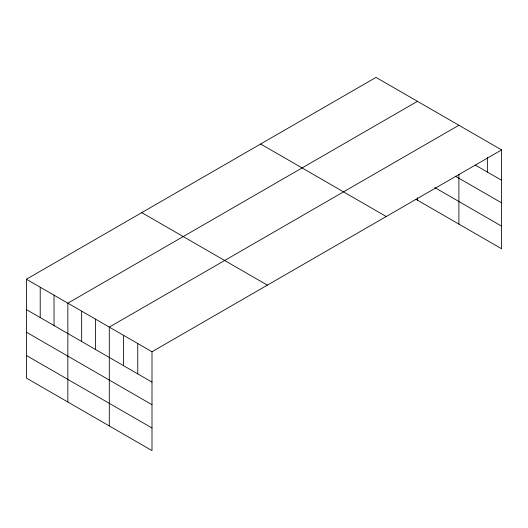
<?xml version="1.0" encoding="UTF-8"?>
<svg xmlns="http://www.w3.org/2000/svg" width="528" height="528" viewBox="0 0 528 528"><rect width="100%" height="100%" fill="white"/><g stroke="black" fill="none" stroke-linecap="round" stroke-linejoin="round"><path stroke-width="0.79" d="M458.898 174.181L458.898 224.103M26.4 279.239L151.998 351.754L151.998 450.602L26.4 378.088L26.4 279.239L376.002 77.398L501.6 149.912L501.6 248.761L416.071 199.379M417.45 101.33L67.848 303.171L67.848 402.019M458.898 125.255L109.296 327.096L109.296 425.944M151.998 351.754L501.6 149.912M475.266 165.059L501.6 180.266M455.446 176.22L501.6 202.871M434.722 187.546L501.6 226.156M260.634 144.005L386.232 216.52M141.768 212.632L267.366 285.146M26.4 309.593L151.998 382.107M26.4 332.198L151.998 404.712M26.4 355.483L151.998 427.997M487.364 157.278L487.364 172.049M417.45 197.756L417.45 200.178M137.762 343.537L137.762 373.89M123.526 335.32L123.526 365.673M95.476 319.123L95.476 349.477M81.662 311.144L81.662 341.497M54.034 295.192L54.034 325.545M40.214 287.219L40.214 317.572"/></g></svg>
